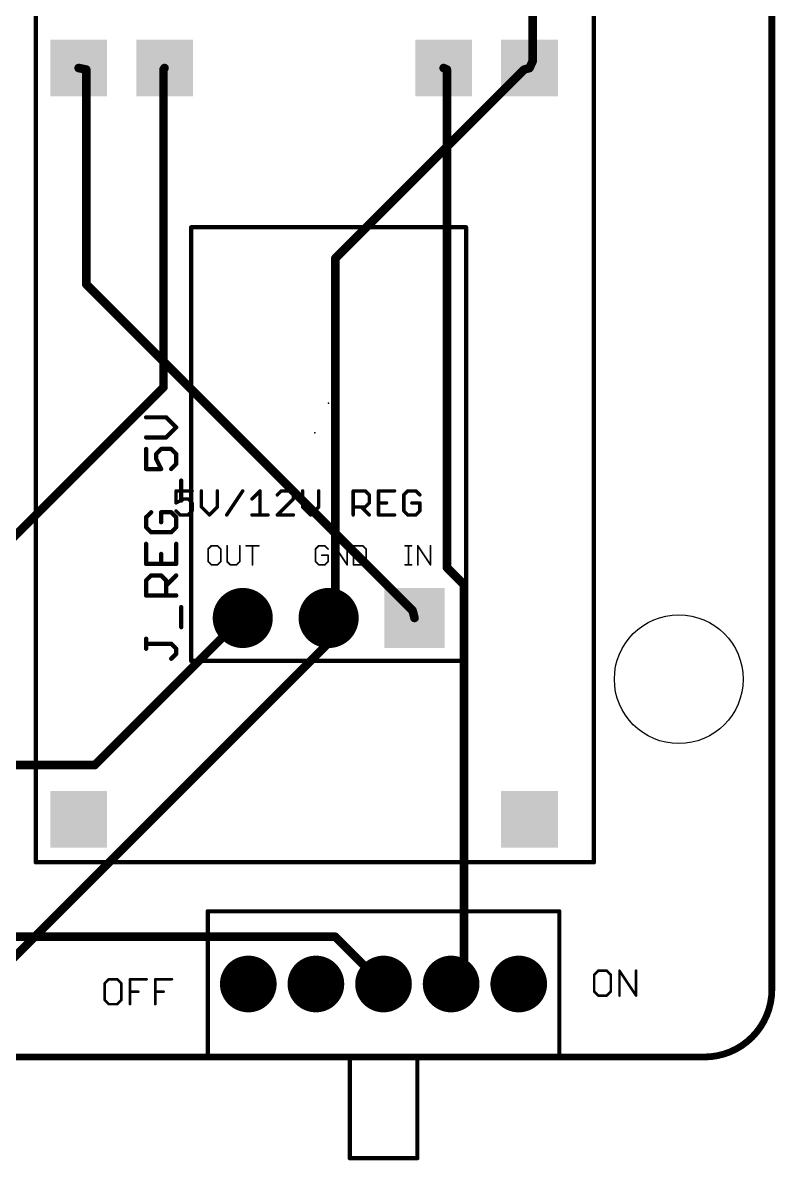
# Model space of a CAD drawing. Extents: x -3.4 to 36.1, y -3.1 to 50.6.
# Drawn here: x 13.36 to 35.62, y -3.05 to 30.59 of the extents above; entities that cross this region are included whole.
import ezdxf

# ---------------------------------------------------------------- set-up
doc = ezdxf.new("R2010")
doc.units = 0
for name, color, linetype in [('1', 22, 'CONTINUOUS'), ('16', 175, 'CONTINUOUS'), ('17', 82, 'CONTINUOUS'), ('20', 7, 'CONTINUOUS'), ('21', 253, 'CONTINUOUS'), ('23', 7, 'CONTINUOUS'), ('25', 253, 'CONTINUOUS'), ('51', 253, 'CONTINUOUS')]:
    doc.layers.add(name, color=color, linetype=linetype)

# ---------------------------------------------------------------- blocks, each defined once
blk = doc.blocks.new('ROUNDP')
at = {"const_width": 0.5}
blk.add_lwpolyline([(0, -0.25, 1), (0, 0.25, 1), (0, -0.25)], format="xyb", dxfattribs=at)
blk = doc.blocks.new('SQUAREP')
blk.add_solid([(-0.5, -0.5), (0.5, -0.5), (-0.5, 0.5), (0.5, 0.5)])
blk = doc.blocks.new('RECT')
blk.add_solid([(-0.5, -0.5), (0.5, -0.5), (-0.5, 0.5), (0.5, 0.5)])

msp = doc.modelspace()

# ---------------------------------------------------------------- linework, layer by layer
at = {"layer": '1', "const_width": 0.254}
for points in [[(15.24, 29.21), (15.016, 29.254)], [(15.24, 22.86), (15.24, 29.21)], [(25.908, 29.21), (25.811, 29.254)], [(25.908, 14.478), (25.908, 29.21)], [(24.892, 13.208), (15.24, 22.86)], [(26.416, 13.97), (25.908, 14.478)], [(26.416, 2.54), (26.416, 13.97)], [(24.892, 13.208), (24.95, 12.986)], [(19.812, 12.954), (15.494, 8.636)], [(19.812, 12.954), (19.87, 12.986)], [(15.494, 8.636), (12.192, 8.636)], [(12.446, 3.556), (22.606, 3.556)], [(22.606, 3.556), (23.876, 2.286)], [(23.876, 2.286), (24.033, 2.159)], [(26.162, 2.286), (26.033, 2.159)], [(26.162, 2.286), (26.416, 2.54)]]:
    msp.add_lwpolyline(points, dxfattribs=at)
at = {"layer": '1', "const_width": 0.127}
for points in [[(15.0282, 29.3163, 1), (15.0038, 29.1917)], [(15.3035, 29.21, 1), (15.1765, 29.21)], [(15.2278, 29.1477, 1), (15.2522, 29.2723)], [(25.8372, 29.3118, 1), (25.7848, 29.1962)], [(25.9715, 29.21, 1), (25.8445, 29.21)], [(25.8818, 29.1522, 1), (25.9342, 29.2678)], [(15.2849, 22.9049, 1), (15.1951, 22.8151)], [(15.1765, 22.86, 1), (15.3035, 22.86)], [(25.9529, 14.5229, 1), (25.8631, 14.4331)], [(25.8445, 14.478, 1), (25.9715, 14.478)], [(26.4795, 13.97, 1), (26.3525, 13.97)], [(26.3711, 13.9251, 1), (26.4609, 14.0149)], [(24.9534, 13.2241, 1), (24.8306, 13.1919)], [(24.8471, 13.1631, 1), (24.9369, 13.2529)], [(19.7813, 13.0096, 1), (19.8427, 12.8984)], [(19.8569, 12.9091, 1), (19.7671, 12.9989)], [(19.9007, 12.9304, 1), (19.8393, 13.0416)], [(24.8886, 12.9699, 1), (25.0114, 13.0021)], [(15.494, 8.5725, 1), (15.494, 8.6995)], [(15.4491, 8.6809, 1), (15.5389, 8.5911)], [(22.6509, 3.6009, 1), (22.5611, 3.5111)], [(22.606, 3.4925, 1), (22.606, 3.6195)], [(23.9159, 2.3354, 1), (23.8361, 2.2366)], [(23.8311, 2.2411, 1), (23.9209, 2.3309)], [(26.1171, 2.3309, 1), (26.2069, 2.2411)], [(26.2065, 2.2407, 1), (26.1175, 2.3313)], [(26.3525, 2.54, 1), (26.4795, 2.54)], [(26.4609, 2.4951, 1), (26.3711, 2.5849)], [(23.9931, 2.1096, 1), (24.0729, 2.2084)], [(25.9885, 2.2043, 1), (26.0775, 2.1137)]]:
    msp.add_lwpolyline(points, format="xyb", dxfattribs=at)
at = {"layer": '16', "const_width": 0.254}
for points in [[(28.448, 42.672), (28.448, 29.464)], [(17.526, 29.21), (17.556, 29.254)], [(17.526, 19.812), (17.526, 29.21)], [(28.194, 29.21), (22.606, 23.622)], [(28.194, 29.21), (28.351, 29.254)], [(28.448, 29.464), (28.351, 29.254)], [(22.606, 23.622), (22.606, 13.208)], [(2.794, 5.08), (17.526, 19.812)], [(22.606, 13.208), (22.41, 12.986)], [(22.352, 12.954), (22.41, 12.986)], [(22.352, 12.954), (22.352, 12.192)], [(22.352, 12.192), (11.43, 1.27)]]:
    msp.add_lwpolyline(points, dxfattribs=at)
at = {"layer": '16', "const_width": 0.127}
for points in [[(17.5895, 29.21, 1), (17.4625, 29.21)], [(17.4735, 29.2458, 1), (17.5785, 29.1742)], [(17.6085, 29.2182, 1), (17.5035, 29.2898)], [(28.1769, 29.2711, 1), (28.2111, 29.1489)], [(28.2389, 29.1651, 1), (28.1491, 29.2549)], [(28.2934, 29.2806, 1), (28.4086, 29.2274)], [(28.3681, 29.1929, 1), (28.3339, 29.3151)], [(28.3845, 29.464, 1), (28.5115, 29.464)], [(28.5056, 29.4374, 1), (28.3904, 29.4906)], [(22.6695, 23.622, 1), (22.5425, 23.622)], [(22.5611, 23.6669, 1), (22.6509, 23.5771)], [(17.4625, 19.812, 1), (17.5895, 19.812)], [(17.5709, 19.7671, 1), (17.4811, 19.8569)], [(22.5425, 13.208, 1), (22.6695, 13.208)], [(22.6536, 13.166, 1), (22.5584, 13.25)], [(22.4155, 12.954, 1), (22.2885, 12.954)], [(22.3213, 13.0096, 1), (22.3827, 12.8984)], [(22.3624, 13.028, 1), (22.4576, 12.944)], [(22.4407, 12.9304, 1), (22.3793, 13.0416)], [(22.2885, 12.192, 1), (22.4155, 12.192)], [(22.3969, 12.1471, 1), (22.3071, 12.2369)]]:
    msp.add_lwpolyline(points, format="xyb", dxfattribs=at)
at = {"layer": '20', "const_width": 0.2}
for points in [[(35.52, 2), (35.52, 46.302)], [(2, 0), (33.52, 0)]]:
    msp.add_lwpolyline(points, dxfattribs=at)
at = {"layer": '20'}
for points, const_width in [([(33.52, 0, 0.4142), (35.52, 2)], 0.2), ([(35.57, 2, 1), (35.47, 2)], 0.1), ([(35.47, 2, 1), (35.57, 2)], 0.1), ([(33.52, 0.05, 1), (33.52, -0.05)], 0.1), ([(33.52, -0.05, 1), (33.52, 0.05)], 0.1)]:
    msp.add_lwpolyline(points, format="xyb", dxfattribs=dict(at, const_width=const_width))
msp.add_circle((32.766, 11.176), 1.905, dxfattribs=at)
at = {"layer": '21'}
for points, const_width in [([(13.746, 5.759), (13.746, 31.159)], 0.127), ([(30.256, 31.159), (30.256, 5.759)], 0.127), ([(26.474, 24.543), (18.346, 24.543)], 0.127), ([(18.346, 24.543), (18.346, 11.716)], 0.127), ([(26.474, 11.716), (26.474, 24.543)], 0.127), ([(18.3722, 16.7458), (17.8976, 16.7458)], 0.1016), ([(17.8976, 16.7458), (17.8976, 16.3899)], 0.1016), ([(17.8976, 16.3899), (18.1349, 16.5085)], 0.1016), ([(18.1349, 16.5085), (18.2535, 16.5085)], 0.1016), ([(18.2535, 16.5085), (18.3722, 16.3899)], 0.1016), ([(18.6461, 16.7458), (18.6461, 16.2713)], 0.1016), ([(19.1206, 16.2713), (19.1206, 16.7458)], 0.1016), ([(19.3945, 16.034), (19.869, 16.7458)], 0.1016), ([(20.1429, 16.5085), (20.3802, 16.7458)], 0.1016), ([(20.3802, 16.7458), (20.3802, 16.034)], 0.1016), ([(21.0099, 16.7458), (20.8913, 16.6272)], 0.1016), ([(20.8913, 16.034), (21.3658, 16.5085)], 0.1016), ([(21.2472, 16.7458), (21.0099, 16.7458)], 0.1016), ([(21.3658, 16.6272), (21.2472, 16.7458)], 0.1016), ([(21.3658, 16.5085), (21.3658, 16.6272)], 0.1016), ([(21.6397, 16.7458), (21.6397, 16.2713)], 0.1016), ([(22.1143, 16.2713), (22.1143, 16.7458)], 0.1016), ([(23.1366, 16.034), (23.1366, 16.7458)], 0.1016), ([(23.1366, 16.7458), (23.4925, 16.7458)], 0.1016), ([(23.4925, 16.7458), (23.6111, 16.6272)], 0.1016), ([(23.6111, 16.6272), (23.6111, 16.3899)], 0.1016), ([(24.3595, 16.7458), (23.885, 16.7458)], 0.1016), ([(23.885, 16.7458), (23.885, 16.034)], 0.1016), ([(24.752, 16.7458), (24.6334, 16.6272)], 0.1016), ([(24.6334, 16.6272), (24.6334, 16.1526)], 0.1016), ([(24.9893, 16.7458), (24.752, 16.7458)], 0.1016), ([(25.1079, 16.6272), (24.9893, 16.7458)], 0.1016), ([(18.0163, 16.034), (17.8976, 16.1526)], 0.1016), ([(18.3722, 16.1526), (18.2535, 16.034)], 0.1016), ([(18.3722, 16.3899), (18.3722, 16.1526)], 0.1016), ([(18.6461, 16.2713), (18.8833, 16.034)], 0.1016), ([(18.8833, 16.034), (19.1206, 16.2713)], 0.1016), ([(21.6397, 16.2713), (21.877, 16.034)], 0.1016), ([(21.877, 16.034), (22.1143, 16.2713)], 0.1016), ([(23.4925, 16.2713), (23.1366, 16.2713)], 0.1016), ([(23.3738, 16.2713), (23.6111, 16.034)], 0.1016), ([(23.6111, 16.3899), (23.4925, 16.2713)], 0.1016), ([(23.885, 16.3899), (24.1222, 16.3899)], 0.1016), ([(24.6334, 16.1526), (24.752, 16.034)], 0.1016), ([(25.1079, 16.3899), (24.8707, 16.3899)], 0.1016), ([(24.9893, 16.034), (25.1079, 16.1526)], 0.1016), ([(25.1079, 16.1526), (25.1079, 16.3899)], 0.1016), ([(18.2535, 16.034), (18.0163, 16.034)], 0.1016), ([(20.1429, 16.034), (20.6174, 16.034)], 0.1016), ([(21.3658, 16.034), (20.8913, 16.034)], 0.1016), ([(23.885, 16.034), (24.3595, 16.034)], 0.1016), ([(24.752, 16.034), (24.9893, 16.034)], 0.1016), ([(18.9397, 15.1201), (18.8465, 15.0269)], 0.0508), ([(19.1261, 15.1201), (18.9397, 15.1201)], 0.0508), ([(19.2193, 15.0269), (19.1261, 15.1201)], 0.0508), ([(19.4078, 15.1201), (19.4078, 14.654)], 0.0508), ([(19.7806, 14.654), (19.7806, 15.1201)], 0.0508), ([(19.9691, 15.1201), (20.3419, 15.1201)], 0.0508), ([(20.1555, 14.5608), (20.1555, 15.1201)], 0.0508), ([(22.1147, 15.1201), (22.0215, 15.0269)], 0.0508), ([(22.3011, 15.1201), (22.1147, 15.1201)], 0.0508), ([(22.3943, 15.0269), (22.3011, 15.1201)], 0.0508), ([(22.5828, 14.5608), (22.5828, 15.1201)], 0.0508), ([(22.5828, 15.1201), (22.9556, 14.5608)], 0.0508), ([(22.9556, 14.5608), (22.9556, 15.1201)], 0.0508), ([(23.1441, 15.1201), (23.1441, 14.5608)], 0.0508), ([(23.4237, 15.1201), (23.1441, 15.1201)], 0.0508), ([(23.5169, 15.0269), (23.4237, 15.1201)], 0.0508), ([(24.6749, 15.1201), (24.8613, 15.1201)], 0.0508), ([(24.7681, 14.5608), (24.7681, 15.1201)], 0.0508), ([(25.0491, 14.5608), (25.0491, 15.1201)], 0.0508), ([(25.0491, 15.1201), (25.4219, 14.5608)], 0.0508), ([(25.4219, 14.5608), (25.4219, 15.1201)], 0.0508), ([(18.8465, 15.0269), (18.8465, 14.654)], 0.0508), ([(19.2193, 14.654), (19.2193, 15.0269)], 0.0508), ([(22.0215, 15.0269), (22.0215, 14.654)], 0.0508), ([(22.3943, 14.8404), (22.2079, 14.8404)], 0.0508), ([(22.3943, 14.654), (22.3943, 14.8404)], 0.0508), ([(23.5169, 14.654), (23.5169, 15.0269)], 0.0508), ([(18.8465, 14.654), (18.9397, 14.5608)], 0.0508), ([(18.9397, 14.5608), (19.1261, 14.5608)], 0.0508), ([(19.1261, 14.5608), (19.2193, 14.654)], 0.0508), ([(19.4078, 14.654), (19.501, 14.5608)], 0.0508), ([(19.501, 14.5608), (19.6874, 14.5608)], 0.0508), ([(19.6874, 14.5608), (19.7806, 14.654)], 0.0508), ([(22.0215, 14.654), (22.1147, 14.5608)], 0.0508), ([(22.1147, 14.5608), (22.3011, 14.5608)], 0.0508), ([(22.3011, 14.5608), (22.3943, 14.654)], 0.0508), ([(23.1441, 14.5608), (23.4237, 14.5608)], 0.0508), ([(23.4237, 14.5608), (23.5169, 14.654)], 0.0508), ([(24.6749, 14.5608), (24.8613, 14.5608)], 0.0508), ([(18.346, 11.716), (26.474, 11.716)], 0.127), ([(30.256, 5.759), (13.746, 5.759)], 0.127)]:
    msp.add_lwpolyline(points, dxfattribs=dict(at, const_width=const_width))
for points, const_width in [([(18.346, 24.5748, 1), (18.346, 24.5113)], 0.0635), ([(18.3777, 24.543, 1), (18.3143, 24.543)], 0.0635), ([(26.5057, 24.543, 1), (26.4423, 24.543)], 0.0635), ([(26.474, 24.5113, 1), (26.474, 24.5748)], 0.0635), ([(17.8976, 16.7712, 1), (17.8976, 16.7204)], 0.0508), ([(17.923, 16.7458, 1), (17.8722, 16.7458)], 0.0508), ([(18.1349, 16.5339, 1), (18.1349, 16.4831)], 0.0508), ([(18.1463, 16.4858, 1), (18.1236, 16.5313)], 0.0508), ([(18.2715, 16.5265, 1), (18.2356, 16.4906)], 0.0508), ([(18.2535, 16.4831, 1), (18.2535, 16.5339)], 0.0508), ([(18.3722, 16.7204, 1), (18.3722, 16.7712)], 0.0508), ([(18.6715, 16.7458, 1), (18.6207, 16.7458)], 0.0508), ([(19.146, 16.7458, 1), (19.0952, 16.7458)], 0.0508), ([(19.8901, 16.7317, 1), (19.8479, 16.7599)], 0.0508), ([(20.1249, 16.5265, 1), (20.1609, 16.4906)], 0.0508), ([(20.4056, 16.7458, 1), (20.3548, 16.7458)], 0.0508), ([(20.3981, 16.7278, 1), (20.3622, 16.7638)], 0.0508), ([(20.8733, 16.6451, 1), (20.9093, 16.6092)], 0.0508), ([(21.0099, 16.7712, 1), (21.0099, 16.7204)], 0.0508), ([(21.0279, 16.7278, 1), (20.992, 16.7638)], 0.0508), ([(21.2652, 16.7638, 1), (21.2292, 16.7278)], 0.0508), ([(21.2472, 16.7204, 1), (21.2472, 16.7712)], 0.0508), ([(21.3912, 16.6272, 1), (21.3404, 16.6272)], 0.0508), ([(21.3404, 16.5085, 1), (21.3912, 16.5085)], 0.0508), ([(21.3479, 16.6092, 1), (21.3838, 16.6451)], 0.0508), ([(21.3838, 16.4906, 1), (21.3479, 16.5265)], 0.0508), ([(21.6651, 16.7458, 1), (21.6143, 16.7458)], 0.0508), ([(22.1397, 16.7458, 1), (22.0889, 16.7458)], 0.0508), ([(23.162, 16.7458, 1), (23.1112, 16.7458)], 0.0508), ([(23.1366, 16.7712, 1), (23.1366, 16.7204)], 0.0508), ([(23.5104, 16.7638, 1), (23.4745, 16.7278)], 0.0508), ([(23.4925, 16.7204, 1), (23.4925, 16.7712)], 0.0508), ([(23.6365, 16.6272, 1), (23.5857, 16.6272)], 0.0508), ([(23.5931, 16.6092, 1), (23.6291, 16.6451)], 0.0508), ([(23.885, 16.7712, 1), (23.885, 16.7204)], 0.0508), ([(23.9104, 16.7458, 1), (23.8596, 16.7458)], 0.0508), ([(24.3595, 16.7204, 1), (24.3595, 16.7712)], 0.0508), ([(24.6588, 16.6272, 1), (24.608, 16.6272)], 0.0508), ([(24.6154, 16.6451, 1), (24.6513, 16.6092)], 0.0508), ([(24.752, 16.7712, 1), (24.752, 16.7204)], 0.0508), ([(24.77, 16.7278, 1), (24.7341, 16.7638)], 0.0508), ([(25.0072, 16.7638, 1), (24.9713, 16.7278)], 0.0508), ([(24.9893, 16.7204, 1), (24.9893, 16.7712)], 0.0508), ([(25.09, 16.6092, 1), (25.1259, 16.6451)], 0.0508), ([(17.8722, 16.3899, 1), (17.923, 16.3899)], 0.0508), ([(17.8863, 16.4126, 1), (17.909, 16.3672)], 0.0508), ([(17.9156, 16.1706, 1), (17.8797, 16.1347)], 0.0508), ([(18.3976, 16.3899, 1), (18.3468, 16.3899)], 0.0508), ([(18.3468, 16.1526, 1), (18.3976, 16.1526)], 0.0508), ([(18.3542, 16.3719, 1), (18.3901, 16.4079)], 0.0508), ([(18.3901, 16.1347, 1), (18.3542, 16.1706)], 0.0508), ([(18.664, 16.2892, 1), (18.6281, 16.2533)], 0.0508), ([(18.6207, 16.2713, 1), (18.6715, 16.2713)], 0.0508), ([(19.0952, 16.2713, 1), (19.146, 16.2713)], 0.0508), ([(19.1386, 16.2533, 1), (19.1026, 16.2892)], 0.0508), ([(21.6143, 16.2713, 1), (21.6651, 16.2713)], 0.0508), ([(21.6577, 16.2892, 1), (21.6218, 16.2533)], 0.0508), ([(22.0889, 16.2713, 1), (22.1397, 16.2713)], 0.0508), ([(22.1322, 16.2533, 1), (22.0963, 16.2892)], 0.0508), ([(23.1366, 16.2967, 1), (23.1366, 16.2459)], 0.0508), ([(23.3918, 16.2892, 1), (23.3559, 16.2533)], 0.0508), ([(23.4745, 16.2892, 1), (23.5104, 16.2533)], 0.0508), ([(23.4925, 16.2459, 1), (23.4925, 16.2967)], 0.0508), ([(23.5857, 16.3899, 1), (23.6365, 16.3899)], 0.0508), ([(23.6291, 16.3719, 1), (23.5931, 16.4079)], 0.0508), ([(23.885, 16.4153, 1), (23.885, 16.3645)], 0.0508), ([(24.1222, 16.3645, 1), (24.1222, 16.4153)], 0.0508), ([(24.6513, 16.1706, 1), (24.6154, 16.1347)], 0.0508), ([(24.608, 16.1526, 1), (24.6588, 16.1526)], 0.0508), ([(24.8707, 16.4153, 1), (24.8707, 16.3645)], 0.0508), ([(25.1333, 16.3899, 1), (25.0825, 16.3899)], 0.0508), ([(25.0825, 16.1526, 1), (25.1333, 16.1526)], 0.0508), ([(25.1259, 16.1347, 1), (25.09, 16.1706)], 0.0508), ([(25.1079, 16.3645, 1), (25.1079, 16.4153)], 0.0508), ([(18.0163, 16.0594, 1), (18.0163, 16.0086)], 0.0508), ([(17.9983, 16.016, 1), (18.0342, 16.052)], 0.0508), ([(18.2356, 16.052, 1), (18.2715, 16.016)], 0.0508), ([(18.2535, 16.0086, 1), (18.2535, 16.0594)], 0.0508), ([(18.8654, 16.052, 1), (18.9013, 16.016)], 0.0508), ([(18.8654, 16.016, 1), (18.9013, 16.052)], 0.0508), ([(19.3733, 16.0481, 1), (19.4156, 16.0199)], 0.0508), ([(20.1429, 16.0594, 1), (20.1429, 16.0086)], 0.0508), ([(20.3548, 16.034, 1), (20.4056, 16.034)], 0.0508), ([(20.6174, 16.0086, 1), (20.6174, 16.0594)], 0.0508), ([(20.8733, 16.052, 1), (20.9093, 16.016)], 0.0508), ([(20.8913, 16.0594, 1), (20.8913, 16.0086)], 0.0508), ([(21.3658, 16.0086, 1), (21.3658, 16.0594)], 0.0508), ([(21.859, 16.052, 1), (21.895, 16.016)], 0.0508), ([(21.859, 16.016, 1), (21.895, 16.052)], 0.0508), ([(23.1112, 16.034, 1), (23.162, 16.034)], 0.0508), ([(23.5931, 16.016, 1), (23.6291, 16.052)], 0.0508), ([(23.885, 16.0594, 1), (23.885, 16.0086)], 0.0508), ([(23.8596, 16.034, 1), (23.9104, 16.034)], 0.0508), ([(24.3595, 16.0086, 1), (24.3595, 16.0594)], 0.0508), ([(24.752, 16.0594, 1), (24.752, 16.0086)], 0.0508), ([(24.7341, 16.016, 1), (24.77, 16.052)], 0.0508), ([(24.9713, 16.052, 1), (25.0072, 16.016)], 0.0508), ([(24.9893, 16.0086, 1), (24.9893, 16.0594)], 0.0508), ([(18.9397, 15.1328, 1), (18.9397, 15.1074)], 0.0254), ([(18.9487, 15.1111, 1), (18.9307, 15.1291)], 0.0254), ([(19.1351, 15.1291, 1), (19.1171, 15.1111)], 0.0254), ([(19.1261, 15.1074, 1), (19.1261, 15.1328)], 0.0254), ([(19.4205, 15.1201, 1), (19.3951, 15.1201)], 0.0254), ([(19.7933, 15.1201, 1), (19.7679, 15.1201)], 0.0254), ([(19.9691, 15.1328, 1), (19.9691, 15.1074)], 0.0254), ([(20.1682, 15.1201, 1), (20.1428, 15.1201)], 0.0254), ([(20.3419, 15.1074, 1), (20.3419, 15.1328)], 0.0254), ([(22.1147, 15.1328, 1), (22.1147, 15.1074)], 0.0254), ([(22.1237, 15.1111, 1), (22.1057, 15.1291)], 0.0254), ([(22.3101, 15.1291, 1), (22.2921, 15.1111)], 0.0254), ([(22.3011, 15.1074, 1), (22.3011, 15.1328)], 0.0254), ([(22.5955, 15.1201, 1), (22.5701, 15.1201)], 0.0254), ([(22.5933, 15.1271, 1), (22.5722, 15.113)], 0.0254), ([(22.9683, 15.1201, 1), (22.9429, 15.1201)], 0.0254), ([(23.1568, 15.1201, 1), (23.1314, 15.1201)], 0.0254), ([(23.1441, 15.1328, 1), (23.1441, 15.1074)], 0.0254), ([(23.4327, 15.1291, 1), (23.4147, 15.1111)], 0.0254), ([(23.4237, 15.1074, 1), (23.4237, 15.1328)], 0.0254), ([(24.6749, 15.1328, 1), (24.6749, 15.1074)], 0.0254), ([(24.7808, 15.1201, 1), (24.7554, 15.1201)], 0.0254), ([(24.8613, 15.1074, 1), (24.8613, 15.1328)], 0.0254), ([(25.0618, 15.1201, 1), (25.0364, 15.1201)], 0.0254), ([(25.0597, 15.1271, 1), (25.0385, 15.113)], 0.0254), ([(25.4346, 15.1201, 1), (25.4092, 15.1201)], 0.0254), ([(18.8592, 15.0269, 1), (18.8338, 15.0269)], 0.0254), ([(18.8375, 15.0358, 1), (18.8554, 15.0179)], 0.0254), ([(19.232, 15.0269, 1), (19.2066, 15.0269)], 0.0254), ([(19.2103, 15.0179, 1), (19.2283, 15.0358)], 0.0254), ([(22.0342, 15.0269, 1), (22.0088, 15.0269)], 0.0254), ([(22.0125, 15.0358, 1), (22.0304, 15.0179)], 0.0254), ([(22.2079, 14.8531, 1), (22.2079, 14.8277)], 0.0254), ([(22.407, 14.8404, 1), (22.3816, 14.8404)], 0.0254), ([(22.3853, 15.0179, 1), (22.4033, 15.0358)], 0.0254), ([(22.3943, 14.8277, 1), (22.3943, 14.8531)], 0.0254), ([(23.5296, 15.0269, 1), (23.5042, 15.0269)], 0.0254), ([(23.508, 15.0179, 1), (23.5259, 15.0358)], 0.0254), ([(18.8554, 14.663, 1), (18.8375, 14.645)], 0.0254), ([(18.8338, 14.654, 1), (18.8592, 14.654)], 0.0254), ([(18.9397, 14.5735, 1), (18.9397, 14.5481)], 0.0254), ([(18.9307, 14.5518, 1), (18.9487, 14.5698)], 0.0254), ([(19.1171, 14.5698, 1), (19.1351, 14.5518)], 0.0254), ([(19.1261, 14.5481, 1), (19.1261, 14.5735)], 0.0254), ([(19.2066, 14.654, 1), (19.232, 14.654)], 0.0254), ([(19.2283, 14.645, 1), (19.2103, 14.663)], 0.0254), ([(19.4168, 14.663, 1), (19.3988, 14.645)], 0.0254), ([(19.3951, 14.654, 1), (19.4205, 14.654)], 0.0254), ([(19.501, 14.5735, 1), (19.501, 14.5481)], 0.0254), ([(19.492, 14.5518, 1), (19.51, 14.5698)], 0.0254), ([(19.6784, 14.5698, 1), (19.6964, 14.5518)], 0.0254), ([(19.6874, 14.5481, 1), (19.6874, 14.5735)], 0.0254), ([(19.7679, 14.654, 1), (19.7933, 14.654)], 0.0254), ([(19.7896, 14.645, 1), (19.7716, 14.663)], 0.0254), ([(20.1428, 14.5608, 1), (20.1682, 14.5608)], 0.0254), ([(22.0304, 14.663, 1), (22.0125, 14.645)], 0.0254), ([(22.0088, 14.654, 1), (22.0342, 14.654)], 0.0254), ([(22.1147, 14.5735, 1), (22.1147, 14.5481)], 0.0254), ([(22.1057, 14.5518, 1), (22.1237, 14.5698)], 0.0254), ([(22.2921, 14.5698, 1), (22.3101, 14.5518)], 0.0254), ([(22.3011, 14.5481, 1), (22.3011, 14.5735)], 0.0254), ([(22.3816, 14.654, 1), (22.407, 14.654)], 0.0254), ([(22.4033, 14.645, 1), (22.3853, 14.663)], 0.0254), ([(22.5701, 14.5608, 1), (22.5955, 14.5608)], 0.0254), ([(22.9429, 14.5608, 1), (22.9683, 14.5608)], 0.0254), ([(22.9451, 14.5538, 1), (22.9662, 14.5678)], 0.0254), ([(23.1441, 14.5735, 1), (23.1441, 14.5481)], 0.0254), ([(23.1314, 14.5608, 1), (23.1568, 14.5608)], 0.0254), ([(23.4147, 14.5698, 1), (23.4327, 14.5518)], 0.0254), ([(23.4237, 14.5481, 1), (23.4237, 14.5735)], 0.0254), ([(23.5042, 14.654, 1), (23.5296, 14.654)], 0.0254), ([(23.5259, 14.645, 1), (23.508, 14.663)], 0.0254), ([(24.6749, 14.5735, 1), (24.6749, 14.5481)], 0.0254), ([(24.7554, 14.5608, 1), (24.7808, 14.5608)], 0.0254), ([(24.8613, 14.5481, 1), (24.8613, 14.5735)], 0.0254), ([(25.0364, 14.5608, 1), (25.0618, 14.5608)], 0.0254), ([(25.4092, 14.5608, 1), (25.4346, 14.5608)], 0.0254), ([(25.4114, 14.5538, 1), (25.4325, 14.5678)], 0.0254), ([(18.346, 11.7478, 1), (18.346, 11.6843)], 0.0635), ([(26.474, 11.6843, 1), (26.474, 11.7478)], 0.0635), ([(18.3143, 11.716, 1), (18.3777, 11.716)], 0.0635), ([(26.4423, 11.716, 1), (26.5057, 11.716)], 0.0635), ([(13.7142, 5.759, 1), (13.7778, 5.759)], 0.0635), ([(13.746, 5.7908, 1), (13.746, 5.7273)], 0.0635), ([(30.2243, 5.759, 1), (30.2877, 5.759)], 0.0635), ([(30.256, 5.7273, 1), (30.256, 5.7908)], 0.0635)]:
    msp.add_lwpolyline(points, format="xyb", dxfattribs=dict(at, const_width=const_width))
at = {"layer": '23'}
for p in [(22.41, 19.336), (22.001, 18.459), (20.033, 2.159)]:
    msp.add_point(p, dxfattribs=at)
at = {"layer": '25'}
for points, const_width in [([(17.6049, 18.9213), (17.0117, 18.9213)], 0.127), ([(17.9015, 18.6247), (17.6049, 18.9213)], 0.127), ([(17.6049, 18.3281), (17.9015, 18.6247)], 0.127), ([(17.0117, 18.3281), (17.6049, 18.3281)], 0.127), ([(17.0117, 17.9858), (17.0117, 17.3926)], 0.127), ([(17.3083, 17.8375), (17.4566, 17.9858)], 0.127), ([(17.3083, 17.6892), (17.3083, 17.8375)], 0.127), ([(17.4566, 17.9858), (17.7532, 17.9858)], 0.127), ([(17.7532, 17.9858), (17.9015, 17.8375)], 0.127), ([(17.9015, 17.8375), (17.9015, 17.5409)], 0.127), ([(17.4566, 17.3926), (17.3083, 17.6892)], 0.127), ([(17.9015, 17.5409), (17.7532, 17.3926)], 0.127), ([(17.0117, 17.3926), (17.4566, 17.3926)], 0.127), ([(18.0498, 16.4571), (18.0498, 17.0503)], 0.127), ([(17.16, 16.1147), (17.0117, 15.9665)], 0.127), ([(17.7532, 16.1147), (17.4566, 16.1147)], 0.127), ([(17.4566, 16.1147), (17.4566, 15.8182)], 0.127), ([(17.9015, 15.9665), (17.7532, 16.1147)], 0.127), ([(17.0117, 15.9665), (17.0117, 15.6699)], 0.127), ([(17.9015, 15.6699), (17.9015, 15.9665)], 0.127), ([(17.0117, 15.6699), (17.16, 15.5216)], 0.127), ([(17.16, 15.5216), (17.7532, 15.5216)], 0.127), ([(17.7532, 15.5216), (17.9015, 15.6699)], 0.127), ([(17.0117, 15.1792), (17.0117, 14.5861)], 0.127), ([(17.9015, 14.5861), (17.9015, 15.1792)], 0.127), ([(17.4566, 14.5861), (17.4566, 14.8826)], 0.127), ([(17.0117, 14.5861), (17.9015, 14.5861)], 0.127), ([(17.0117, 14.0954), (17.16, 14.2437)], 0.127), ([(17.0117, 13.6505), (17.0117, 14.0954)], 0.127), ([(17.16, 14.2437), (17.4566, 14.2437)], 0.127), ([(17.4566, 14.2437), (17.6049, 14.0954)], 0.127), ([(17.6049, 13.9471), (17.9015, 14.2437)], 0.127), ([(17.6049, 14.0954), (17.6049, 13.6505)], 0.127), ([(17.9015, 13.6505), (17.0117, 13.6505)], 0.127), ([(18.0498, 12.715), (18.0498, 13.3082)], 0.127), ([(17.0117, 12.0761), (17.0117, 12.3727)], 0.127), ([(17.7532, 12.2244), (17.0117, 12.2244)], 0.127), ([(17.9015, 12.0761), (17.7532, 12.2244)], 0.127), ([(17.9015, 11.9278), (17.9015, 12.0761)], 0.127), ([(17.7532, 11.7795), (17.9015, 11.9278)], 0.127), ([(29.233, 4.309), (18.833, 4.309)], 0.127), ([(18.833, 4.309), (18.833, 0.009)], 0.127), ([(29.233, 0.009), (29.233, 4.309)], 0.127), ([(30.387, 2.5533), (30.2641, 2.4305)], 0.0762), ([(30.2641, 2.4305), (30.2641, 1.939)], 0.0762), ([(30.6327, 2.5533), (30.387, 2.5533)], 0.0762), ([(30.7556, 2.4305), (30.6327, 2.5533)], 0.0762), ([(30.7556, 1.939), (30.7556, 2.4305)], 0.0762), ([(31.0125, 1.8161), (31.0125, 2.5533)], 0.0762), ([(31.0125, 2.5533), (31.504, 1.8161)], 0.0762), ([(31.504, 1.8161), (31.504, 2.5533)], 0.0762), ([(15.909, 2.2993), (15.7861, 2.1765)], 0.0762), ([(15.7861, 2.1765), (15.7861, 1.685)], 0.0762), ([(16.1547, 2.2993), (15.909, 2.2993)], 0.0762), ([(16.2776, 2.1765), (16.1547, 2.2993)], 0.0762), ([(16.2776, 1.685), (16.2776, 2.1765)], 0.0762), ([(16.5345, 1.5621), (16.5345, 2.2993)], 0.0762), ([(16.5345, 2.2993), (17.026, 2.2993)], 0.0762), ([(17.2829, 1.5621), (17.2829, 2.2993)], 0.0762), ([(17.2829, 2.2993), (17.7744, 2.2993)], 0.0762), ([(15.7861, 1.685), (15.909, 1.5621)], 0.0762), ([(16.1547, 1.5621), (16.2776, 1.685)], 0.0762), ([(16.5345, 1.9307), (16.7803, 1.9307)], 0.0762), ([(17.2829, 1.9307), (17.5287, 1.9307)], 0.0762), ([(30.2641, 1.939), (30.387, 1.8161)], 0.0762), ([(30.387, 1.8161), (30.6327, 1.8161)], 0.0762), ([(30.6327, 1.8161), (30.7556, 1.939)], 0.0762), ([(15.909, 1.5621), (16.1547, 1.5621)], 0.0762), ([(18.833, 0.009), (23.033, 0.009)], 0.127), ([(23.033, 0.009), (25.033, 0.009)], 0.127), ([(23.033, 0.009), (23.033, -2.991)], 0.127), ([(25.033, 0.009), (29.233, 0.009)], 0.127), ([(25.033, -2.991), (25.033, 0.009)], 0.127), ([(23.033, -2.991), (25.033, -2.991)], 0.127)]:
    msp.add_lwpolyline(points, dxfattribs=dict(at, const_width=const_width))
for points, const_width in [([(17.0117, 18.9531, 1), (17.0117, 18.8896)], 0.0635), ([(17.6274, 18.9438, 1), (17.5825, 18.8989)], 0.0635), ([(17.6049, 18.8896, 1), (17.6049, 18.9531)], 0.0635), ([(17.879, 18.6023, 1), (17.924, 18.6472)], 0.0635), ([(17.924, 18.6023, 1), (17.879, 18.6472)], 0.0635), ([(17.0117, 18.3599, 1), (17.0117, 18.2964)], 0.0635), ([(17.5825, 18.3506, 1), (17.6274, 18.3057)], 0.0635), ([(17.6049, 18.2964, 1), (17.6049, 18.3599)], 0.0635), ([(17.0435, 17.9858, 1), (16.98, 17.9858)], 0.0635), ([(17.3401, 17.8375, 1), (17.2766, 17.8375)], 0.0635), ([(17.2859, 17.8599, 1), (17.3308, 17.815)], 0.0635), ([(17.4566, 18.0175, 1), (17.4566, 17.954)], 0.0635), ([(17.4791, 17.9633, 1), (17.4342, 18.0082)], 0.0635), ([(17.7757, 18.0082, 1), (17.7308, 17.9633)], 0.0635), ([(17.7532, 17.954, 1), (17.7532, 18.0175)], 0.0635), ([(17.9333, 17.8375, 1), (17.8698, 17.8375)], 0.0635), ([(17.879, 17.815, 1), (17.924, 17.8599)], 0.0635), ([(17.3367, 17.7034, 1), (17.2799, 17.675)], 0.0635), ([(17.2766, 17.6892, 1), (17.3401, 17.6892)], 0.0635), ([(17.8698, 17.5409, 1), (17.9333, 17.5409)], 0.0635), ([(17.924, 17.5185, 1), (17.879, 17.5634)], 0.0635), ([(17.0117, 17.4244, 1), (17.0117, 17.3609)], 0.0635), ([(16.98, 17.3926, 1), (17.0435, 17.3926)], 0.0635), ([(17.4282, 17.3784, 1), (17.485, 17.4068)], 0.0635), ([(17.4566, 17.3609, 1), (17.4566, 17.4244)], 0.0635), ([(17.7308, 17.4151, 1), (17.7757, 17.3702)], 0.0635), ([(18.0815, 17.0503, 1), (18.018, 17.0503)], 0.0635), ([(18.018, 16.4571, 1), (18.0815, 16.4571)], 0.0635), ([(17.1825, 16.0923, 1), (17.1376, 16.1372)], 0.0635), ([(17.4566, 16.1465, 1), (17.4566, 16.083)], 0.0635), ([(17.4884, 16.1147, 1), (17.4249, 16.1147)], 0.0635), ([(17.7757, 16.1372, 1), (17.7308, 16.0923)], 0.0635), ([(17.7532, 16.083, 1), (17.7532, 16.1465)], 0.0635), ([(17.0435, 15.9665, 1), (16.98, 15.9665)], 0.0635), ([(16.9893, 15.9889, 1), (17.0342, 15.944)], 0.0635), ([(17.4249, 15.8182, 1), (17.4884, 15.8182)], 0.0635), ([(17.9333, 15.9665, 1), (17.8698, 15.9665)], 0.0635), ([(17.879, 15.944, 1), (17.924, 15.9889)], 0.0635), ([(16.98, 15.6699, 1), (17.0435, 15.6699)], 0.0635), ([(17.0342, 15.6923, 1), (16.9893, 15.6474)], 0.0635), ([(17.16, 15.5533, 1), (17.16, 15.4898)], 0.0635), ([(17.1376, 15.4991, 1), (17.1825, 15.544)], 0.0635), ([(17.7308, 15.544, 1), (17.7757, 15.4991)], 0.0635), ([(17.7532, 15.4898, 1), (17.7532, 15.5533)], 0.0635), ([(17.8698, 15.6699, 1), (17.9333, 15.6699)], 0.0635), ([(17.924, 15.6474, 1), (17.879, 15.6923)], 0.0635), ([(17.0435, 15.1792, 1), (16.98, 15.1792)], 0.0635), ([(17.9333, 15.1792, 1), (17.8698, 15.1792)], 0.0635), ([(17.4884, 14.8826, 1), (17.4249, 14.8826)], 0.0635), ([(17.0117, 14.6178, 1), (17.0117, 14.5543)], 0.0635), ([(16.98, 14.5861, 1), (17.0435, 14.5861)], 0.0635), ([(17.4249, 14.5861, 1), (17.4884, 14.5861)], 0.0635), ([(17.8698, 14.5861, 1), (17.9333, 14.5861)], 0.0635), ([(17.9015, 14.5543, 1), (17.9015, 14.6178)], 0.0635), ([(17.0435, 14.0954, 1), (16.98, 14.0954)], 0.0635), ([(16.9893, 14.1179, 1), (17.0342, 14.073)], 0.0635), ([(17.16, 14.2755, 1), (17.16, 14.212)], 0.0635), ([(17.1825, 14.2213, 1), (17.1376, 14.2662)], 0.0635), ([(17.4791, 14.2662, 1), (17.4342, 14.2213)], 0.0635), ([(17.4566, 14.212, 1), (17.4566, 14.2755)], 0.0635), ([(17.6367, 14.0954, 1), (17.5732, 14.0954)], 0.0635), ([(17.5825, 14.073, 1), (17.6274, 14.1179)], 0.0635), ([(17.924, 14.2213, 1), (17.879, 14.2662)], 0.0635), ([(17.5825, 13.9696, 1), (17.6274, 13.9247)], 0.0635), ([(17.0117, 13.6823, 1), (17.0117, 13.6188)], 0.0635), ([(16.98, 13.6505, 1), (17.0435, 13.6505)], 0.0635), ([(17.5732, 13.6505, 1), (17.6367, 13.6505)], 0.0635), ([(17.9015, 13.6188, 1), (17.9015, 13.6823)], 0.0635), ([(18.0815, 13.3082, 1), (18.018, 13.3082)], 0.0635), ([(18.018, 12.715, 1), (18.0815, 12.715)], 0.0635), ([(17.0435, 12.3727, 1), (16.98, 12.3727)], 0.0635), ([(17.0117, 12.2561, 1), (17.0117, 12.1926)], 0.0635), ([(17.7757, 12.2468, 1), (17.7308, 12.2019)], 0.0635), ([(17.7532, 12.1926, 1), (17.7532, 12.2561)], 0.0635), ([(17.9333, 12.0761, 1), (17.8698, 12.0761)], 0.0635), ([(17.879, 12.0536, 1), (17.924, 12.0985)], 0.0635), ([(16.98, 12.0761, 1), (17.0435, 12.0761)], 0.0635), ([(17.7308, 11.802, 1), (17.7757, 11.757)], 0.0635), ([(17.8698, 11.9278, 1), (17.9333, 11.9278)], 0.0635), ([(17.924, 11.9053, 1), (17.879, 11.9502)], 0.0635), ([(18.833, 4.3407, 1), (18.833, 4.2773)], 0.0635), ([(18.8648, 4.309, 1), (18.8013, 4.309)], 0.0635), ([(29.2647, 4.309, 1), (29.2013, 4.309)], 0.0635), ([(29.233, 4.2773, 1), (29.233, 4.3407)], 0.0635), ([(30.2506, 2.4439, 1), (30.2776, 2.417)], 0.0381), ([(30.2832, 2.4305, 1), (30.2451, 2.4305)], 0.0381), ([(30.387, 2.5724, 1), (30.387, 2.5343)], 0.0381), ([(30.4004, 2.5399, 1), (30.3735, 2.5668)], 0.0381), ([(30.6462, 2.5668, 1), (30.6192, 2.5399)], 0.0381), ([(30.6327, 2.5343, 1), (30.6327, 2.5724)], 0.0381), ([(30.7746, 2.4305, 1), (30.7365, 2.4305)], 0.0381), ([(30.7421, 2.417, 1), (30.7691, 2.4439)], 0.0381), ([(31.0316, 2.5533, 1), (30.9935, 2.5533)], 0.0381), ([(31.0284, 2.5639, 1), (30.9967, 2.5428)], 0.0381), ([(31.5231, 2.5533, 1), (31.485, 2.5533)], 0.0381), ([(15.8052, 2.1765, 1), (15.7671, 2.1765)], 0.0381), ([(15.7726, 2.1899, 1), (15.7996, 2.163)], 0.0381), ([(15.909, 2.3184, 1), (15.909, 2.2803)], 0.0381), ([(15.9224, 2.2859, 1), (15.8955, 2.3128)], 0.0381), ([(16.1682, 2.3128, 1), (16.1412, 2.2859)], 0.0381), ([(16.1547, 2.2803, 1), (16.1547, 2.3184)], 0.0381), ([(16.2966, 2.1765, 1), (16.2585, 2.1765)], 0.0381), ([(16.2641, 2.163, 1), (16.2911, 2.1899)], 0.0381), ([(16.5345, 2.3184, 1), (16.5345, 2.2803)], 0.0381), ([(16.5536, 2.2993, 1), (16.5155, 2.2993)], 0.0381), ([(17.026, 2.2803, 1), (17.026, 2.3184)], 0.0381), ([(17.2829, 2.3184, 1), (17.2829, 2.2803)], 0.0381), ([(17.302, 2.2993, 1), (17.2639, 2.2993)], 0.0381), ([(17.7744, 2.2803, 1), (17.7744, 2.3184)], 0.0381), ([(15.7996, 1.6984, 1), (15.7726, 1.6715)], 0.0381), ([(15.7671, 1.685, 1), (15.8052, 1.685)], 0.0381), ([(16.2585, 1.685, 1), (16.2966, 1.685)], 0.0381), ([(16.2911, 1.6715, 1), (16.2641, 1.6984)], 0.0381), ([(16.5345, 1.9498, 1), (16.5345, 1.9117)], 0.0381), ([(16.7803, 1.9117, 1), (16.7803, 1.9498)], 0.0381), ([(17.2829, 1.9498, 1), (17.2829, 1.9117)], 0.0381), ([(17.5287, 1.9117, 1), (17.5287, 1.9498)], 0.0381), ([(30.2776, 1.9524, 1), (30.2506, 1.9255)], 0.0381), ([(30.2451, 1.939, 1), (30.2832, 1.939)], 0.0381), ([(30.387, 1.8352, 1), (30.387, 1.7971)], 0.0381), ([(30.3735, 1.8026, 1), (30.4004, 1.8296)], 0.0381), ([(30.6192, 1.8296, 1), (30.6462, 1.8026)], 0.0381), ([(30.6327, 1.7971, 1), (30.6327, 1.8352)], 0.0381), ([(30.7365, 1.939, 1), (30.7746, 1.939)], 0.0381), ([(30.7691, 1.9255, 1), (30.7421, 1.9524)], 0.0381), ([(30.9935, 1.8161, 1), (31.0316, 1.8161)], 0.0381), ([(31.485, 1.8161, 1), (31.5231, 1.8161)], 0.0381), ([(31.4881, 1.8055, 1), (31.5199, 1.8267)], 0.0381), ([(15.909, 1.5812, 1), (15.909, 1.5431)], 0.0381), ([(15.8955, 1.5486, 1), (15.9224, 1.5756)], 0.0381), ([(16.1412, 1.5756, 1), (16.1682, 1.5486)], 0.0381), ([(16.1547, 1.5431, 1), (16.1547, 1.5812)], 0.0381), ([(16.5155, 1.5621, 1), (16.5536, 1.5621)], 0.0381), ([(17.2639, 1.5621, 1), (17.302, 1.5621)], 0.0381), ([(18.833, 0.0408, 1), (18.833, -0.0227)], 0.0635), ([(18.8013, 0.009, 1), (18.8648, 0.009)], 0.0635), ([(23.033, 0.0408, 1), (23.033, -0.0227)], 0.0635), ([(23.0648, 0.009, 1), (23.0013, 0.009)], 0.0635), ([(23.033, -0.0227, 1), (23.033, 0.0408)], 0.0635), ([(25.033, 0.0408, 1), (25.033, -0.0227)], 0.0635), ([(25.0648, 0.009, 1), (25.0013, 0.009)], 0.0635), ([(25.033, -0.0227, 1), (25.033, 0.0408)], 0.0635), ([(29.2013, 0.009, 1), (29.2647, 0.009)], 0.0635), ([(29.233, -0.0227, 1), (29.233, 0.0408)], 0.0635), ([(23.033, -2.9592, 1), (23.033, -3.0228)], 0.0635), ([(23.0013, -2.991, 1), (23.0648, -2.991)], 0.0635), ([(25.0013, -2.991, 1), (25.0648, -2.991)], 0.0635), ([(25.033, -3.0228, 1), (25.033, -2.9592)], 0.0635)]:
    msp.add_lwpolyline(points, format="xyb", dxfattribs=dict(at, const_width=const_width))

# ---------------------------------------------------------------- block references
at = {"layer": '17', "xscale": 1.6764, "yscale": 1.6764, "rotation": 90}
for name, p in [('SQUAREP', (15.016, 29.254)), ('SQUAREP', (15.016, 29.254)), ('SQUAREP', (17.556, 29.254)), ('SQUAREP', (17.556, 29.254)), ('SQUAREP', (25.811, 29.254)), ('SQUAREP', (25.811, 29.254)), ('SQUAREP', (28.351, 29.254)), ('SQUAREP', (28.351, 29.254)), ('SQUAREP', (15.016, 7.029)), ('SQUAREP', (15.016, 7.029)), ('SQUAREP', (28.351, 7.029)), ('SQUAREP', (28.351, 7.029)), ('ROUNDP', (22.033, 2.159)), ('ROUNDP', (22.033, 2.159)), ('ROUNDP', (24.033, 2.159)), ('ROUNDP', (24.033, 2.159)), ('ROUNDP', (26.033, 2.159)), ('ROUNDP', (26.033, 2.159))]:
    msp.add_blockref(name, p, dxfattribs=at)
at = {"layer": '17'}
for name, p, xscale, yscale in [('ROUNDP', (19.87, 12.986), 1.778, 1.778), ('ROUNDP', (19.87, 12.986), 1.778, 1.778), ('ROUNDP', (22.41, 12.986), 1.778, 1.778), ('ROUNDP', (22.41, 12.986), 1.778, 1.778), ('SQUAREP', (24.95, 12.986), 1.778, 1.778), ('SQUAREP', (24.95, 12.986), 1.778, 1.778), ('ROUNDP', (20.033, 2.159), 1.6764, 1.6764), ('ROUNDP', (20.033, 2.159), 1.6764, 1.6764), ('ROUNDP', (28.033, 2.159), 1.6764, 1.6764), ('ROUNDP', (28.033, 2.159), 1.6764, 1.6764)]:
    msp.add_blockref(name, p, dxfattribs=dict(at, xscale=xscale, yscale=yscale))
at = {"layer": '51', "xscale": 0.4, "yscale": 0.4}
for p in [(22.033, 2.159), (24.033, 2.159), (26.033, 2.159)]:
    msp.add_blockref('RECT', p, dxfattribs=at)

doc.saveas('drawing.dxf')
